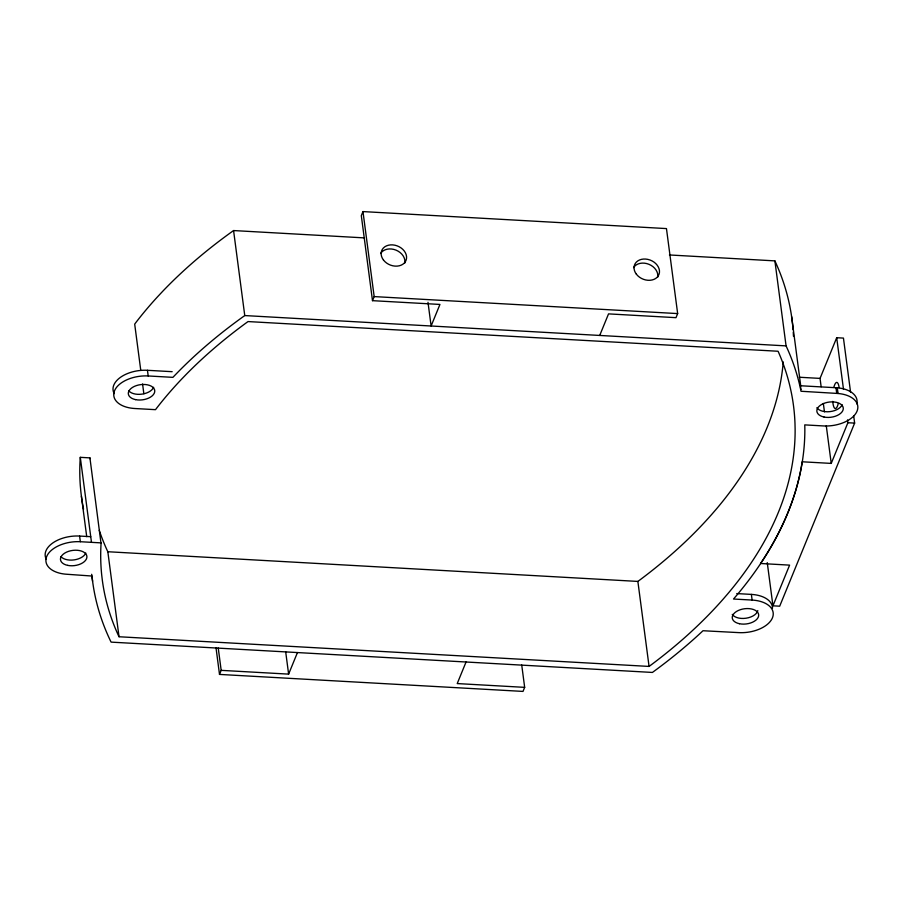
<?xml version="1.0" encoding="UTF-8"?>
<svg xmlns="http://www.w3.org/2000/svg" width="903" height="903" viewBox="0 0 903 903"><rect width="100%" height="100%" fill="white"/><g stroke="black" fill="none" stroke-linecap="round" stroke-linejoin="round"><path stroke-width="1.35" d="M101.125 542.884L80.344 541.721A27.948 16.073 -7.5 0 0 46.708 556.485A27.948 16.073 -7.5 0 0 67.025 574.274L91.982 576.035A576.645 331.57 -7.5 0 0 111.092 642.123L652.406 672.442A589.264 338.828 -7.5 0 0 702.997 630.734L738.801 632.619A27.948 16.073 -7.5 0 0 772.437 617.855A27.948 16.073 -7.5 0 0 752.12 600.066L733.496 599.028L735.9 596.24A589.264 338.828 -7.5 0 0 804.833 427.808L804.765 424.884L823.401 425.934A27.948 16.073 -7.5 0 0 856.868 411.565A27.948 16.073 -7.5 0 0 838.04 393.482L801.017 391.259A589.264 338.828 -7.5 0 0 786.073 345.883L244.758 315.565A576.645 331.57 -7.5 0 0 173.613 376.607L172.913 377.352L148.194 375.964A27.948 16.073 -7.5 0 0 114.557 390.728A27.948 16.073 -7.5 0 0 134.874 408.517L155.508 409.669L156.411 408.472A566.858 325.949 -7.5 0 1 181.943 378.797L186.628 373.955A566.858 325.949 -7.5 0 1 245.83 323.161L248.032 321.57L778.07 351.256L778.837 352.971A579.478 333.207 -7.5 0 1 790.272 387.692L791.355 392.749A579.478 333.207 -7.5 0 1 794.99 423.518L795.114 428.699A579.478 333.207 -7.5 0 1 727.31 594.332L723.055 599.265A579.478 333.207 -7.5 0 1 694.96 628.251L689.881 632.969A579.478 333.207 -7.5 0 1 651.165 664.879L649.065 666.425L119.027 636.75L118.191 634.99A566.858 325.949 -7.5 0 1 102.299 579.986L101.689 574.85A566.858 325.949 -7.5 0 1 101.057 543.708L89.928 457.877L80.299 457.336L80.153 459.345A576.645 331.57 -7.5 0 0 80.322 485.78L80.796 491.029A576.645 331.57 -7.5 0 0 83.561 509.236M89.871 458.701L89.928 457.877M599.716 335.442L608.543 313.883L675.986 317.664L677.656 313.589L666.459 228.583L362.972 211.584L361.313 215.648L372.499 300.665L439.942 304.435L431.115 326.006L427.999 302.313M521.731 665.048L524.666 687.352L523.006 691.416L219.508 674.417L221.179 670.353L218.244 648.049M372.499 300.665L374.169 296.59L362.972 211.584M221.179 670.353L288.621 674.123L297.448 652.564M466.05 662.012L457.223 683.571L524.666 687.352M821.143 386.766L820.048 378.402L836.697 337.722L843.447 338.094L850.603 392.444M853.719 416.136L854.633 423.101L779.695 606.195L772.945 605.811L789.606 565.131L760.54 563.495L763.125 559.612A579.478 333.207 -7.5 0 0 801.537 465.779L802.18 461.783L831.234 463.408L847.894 422.728L847.522 419.94M99.262 530.343A566.858 325.949 -7.5 0 0 107.005 549.983L107.829 551.733L637.868 581.419L639.979 579.873A579.478 333.207 -7.5 0 0 711.857 514.259L716.124 509.326A579.478 333.207 -7.5 0 0 783.251 361.911M800.306 385.739L837.295 387.805A27.948 16.073 -7.5 0 1 856.812 403.901M140.733 370.061L134.694 324.121L136.455 321.784A576.645 331.57 -7.5 0 1 157.777 296.556L162.427 291.59A576.645 331.57 -7.5 0 1 233.572 230.558L364.327 237.884M669.439 254.962L774.887 260.877A589.264 338.828 -7.5 0 1 789.832 306.252L790.791 311.422A589.264 338.828 -7.5 0 1 793.071 329.651M374.169 296.59L677.656 313.589M799.29 377.24L820.048 378.402M114.218 393.64A27.948 16.073 -7.5 0 1 120.596 377.24A27.948 16.073 -7.5 0 1 147.449 370.298L172.168 371.686M847.894 422.728L854.633 423.101M45.703 557.93A27.948 16.073 -7.5 0 1 79.599 536.055L90.74 536.687M736.735 593.576L751.375 594.4A27.948 16.073 -7.5 0 1 772.505 608.182M800.543 386.992L801.006 389.509M836.697 337.722L843.492 389.283M837.295 387.805L838.04 393.482M835.975 387.714L836.72 393.381M823.344 403.483L824.45 411.847M826.279 425.787L831.234 463.408M791.626 316.603L800.78 386.202M774.887 260.877L786.073 345.883M767.257 562.614L772.945 605.811M751.375 594.4L752.12 600.066M637.868 581.419L649.065 666.425M233.572 230.558L244.758 315.565M285.687 651.831L288.621 674.123M216.031 647.936L219.508 674.417M147.449 370.298L148.194 375.964M142.572 383.978L143.848 393.719M107.829 551.733L119.027 636.75M80.299 457.336L91.485 542.353M81.405 496.255L86.722 536.664M91.677 574.297L92.591 581.261M79.599 536.055L80.344 541.721M633.567 267.627A13.105 10.181 22.3 0 1 648.907 264.297A13.105 10.181 22.3 0 1 657.632 277.39M380.66 253.461A13.105 10.181 22.3 0 1 396.011 250.131A13.105 10.181 22.3 0 1 404.725 263.224M833.83 387.41A13.105 3.352 -86.8 0 1 839.147 387.624M838.266 403.551A13.105 3.352 -86.8 0 1 832.747 401.395M793.263 332.27A589.264 338.828 -7.5 0 1 793.466 336.221M842.16 404.713A13.308 7.653 -7.5 0 1 830.015 411.621A13.308 7.653 -7.5 0 1 816.876 407.693M46.369 559.409A27.948 16.073 -7.5 0 1 46.008 558.675M757.809 610.631A13.308 7.653 -7.5 0 1 746.059 618.216A13.308 7.653 -7.5 0 1 732.265 614.379M85.785 553.054A13.308 7.653 -7.5 0 1 74.283 559.871A13.308 7.653 -7.5 0 1 60.998 556.688M153.634 387.297A13.308 7.653 -7.5 0 1 142.132 394.114A13.308 7.653 -7.5 0 1 128.847 390.931M636.355 274.162A13.105 10.181 22.3 0 0 658.31 275.787A13.105 10.181 22.3 0 0 645.645 259.059A13.105 10.181 22.3 0 0 636.355 274.162M383.448 259.996A13.105 10.181 22.3 0 0 405.402 261.622A13.105 10.181 22.3 0 0 392.737 244.894A13.105 10.181 22.3 0 0 383.448 259.996M739.455 623.725A13.308 7.653 -7.5 0 0 758.678 614.785A13.308 7.653 -7.5 0 0 738.259 610.518A13.308 7.653 -7.5 0 0 739.455 623.725M67.68 565.38A13.308 7.653 -7.5 0 0 86.902 556.44A13.308 7.653 -7.5 0 0 66.472 552.173A13.308 7.653 -7.5 0 0 67.68 565.38M135.529 399.623A13.308 7.653 -7.5 0 0 154.752 390.683A13.308 7.653 -7.5 0 0 134.321 386.416A13.308 7.653 -7.5 0 0 135.529 399.623M824.055 417.039A13.308 7.653 -7.5 0 0 843.278 408.1A13.308 7.653 -7.5 0 0 822.859 403.833A13.308 7.653 -7.5 0 0 824.055 417.039"/></g></svg>
